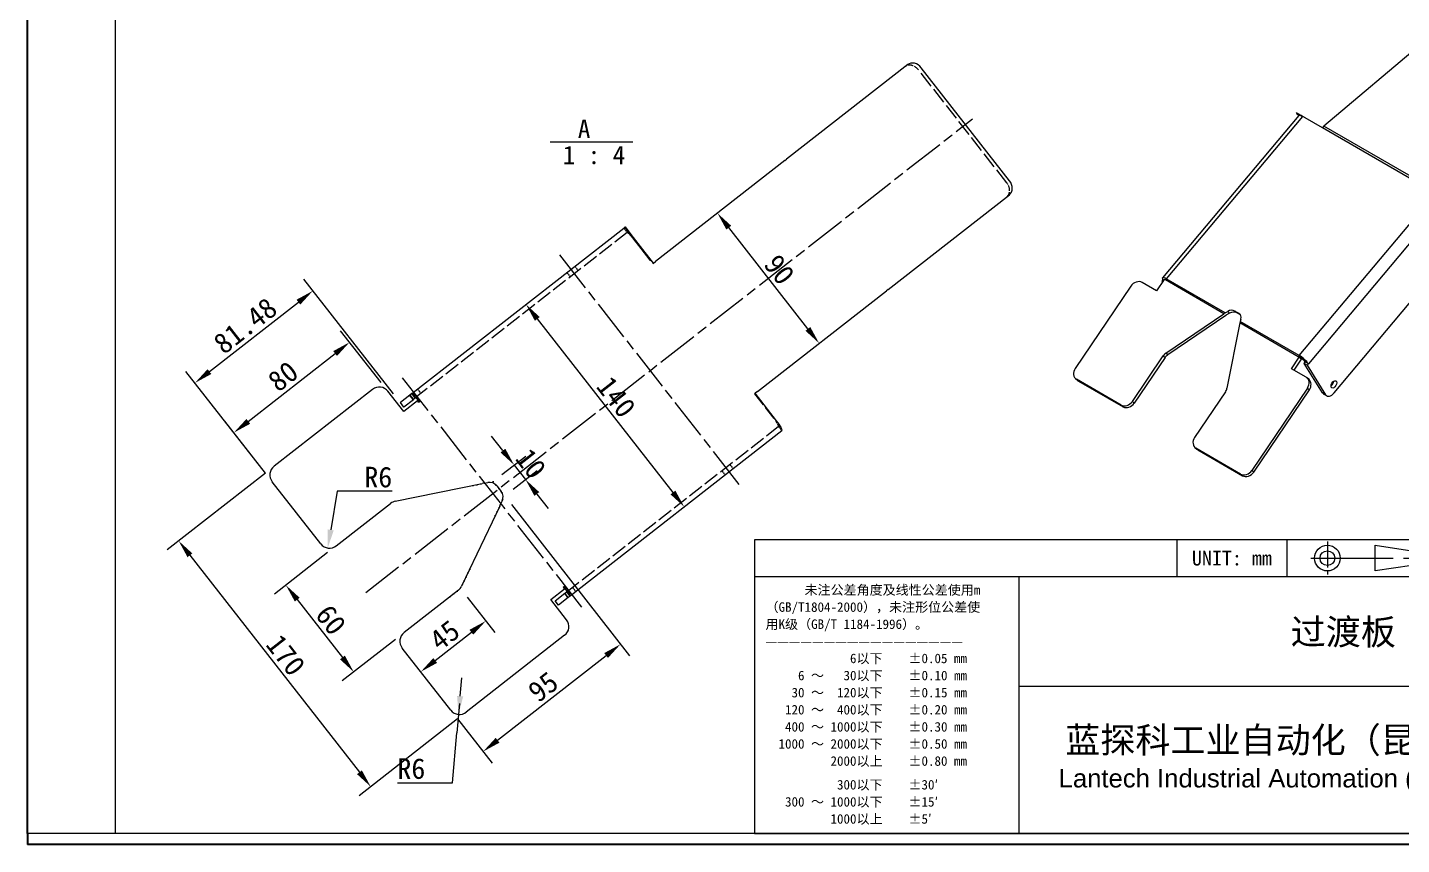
# Model space of a CAD drawing. Header units: millimetres. Extents: x 18 to 875, y 16 to 614.
# Drawn here: x 18 to 579, y 16 to 350 of the extents above; entities that cross this region are included whole.
import ezdxf
from ezdxf.enums import TextEntityAlignment as Align

# ---------------------------------------------------------------- set-up
doc = ezdxf.new("R2010")
doc.units = ezdxf.units.MM
doc.header["$LTSCALE"] = 3
for name, pattern in [('CHAIN', [0.3543, 0.2362, -0.0295, 0.0591, -0.0295]), ('DASHED', [0.2067, 0.1654, -0.0413]), ('DOTTED', [0.0482, 0.0069, -0.0413])]:
    doc.linetypes.add(name, pattern=pattern)
for name, color, linetype, lineweight in [('1', 7, 'Continuous', 18), ('可见 (ISO)', 7, 'Continuous', 25), ('可见窄的 (ISO)', 7, 'Continuous', 18), ('图框 (ISO)', 7, 'Continuous', 35), ('标题 (ISO)', 7, 'Continuous', 25), ('草图几何图元 (ISO)', 7, 'Continuous', 18)]:
    doc.layers.add(name, color=color, linetype=linetype, lineweight=lineweight)
for name, color, linetype, lineweight, true_color in [('中心线 (ISO)', 1, 'CHAIN', 18, 0xff0000), ('尺寸 (ISO)', 7, 'Continuous', 18, 0x008000), ('符号 (ISO)', 7, 'Continuous', 18, 0x008000), ('隐藏 (ISO)', 5, 'DASHED', 18, 0x0000ff)]:
    doc.layers.add(name, color=color, linetype=linetype, lineweight=lineweight, true_color=true_color)
doc.styles.add('HZ_33', font='simfang.ttf')
doc.styles.add('文本样式164', font='SimSun.ttf')
doc.styles.add('文本样式165', font='SimSun.ttf')
doc.styles.add('文本样式74', font='SimSun.ttf')
doc.styles.add('最新国标', font='simfang.ttf')
doc.styles.add('注释文本 (ISO)', font='simfang.ttf')
doc.dimstyles.new('默认 (GB)', dxfattribs={"dimscale": 3, "dimtxt": 2.8, "dimasz": 2.5, "dimexe": 2, "dimexo": 1.5, "dimgap": 0.5, "dimtad": 1, "dimtoh": 1, "dimdsep": 46, "dimtxsty": '最新国标', "dimcen": 0.09, "dimdle": 10, "dimclrd": 256, "dimclre": 256, "dimclrt": 256, "dimaunit": 1, "dimadec": 3, "dimazin": 2, "dimtfac": 0.535714, "dimtmove": 0, "dimatfit": 3, "dimfxl": 0, "dimtolj": 1, "dimtzin": 0, "dimlwd": -1, "dimlwe": -1, "dimarcsym": 0})

# ---------------------------------------------------------------- blocks, each defined once
blk = doc.blocks.new('图框 最新国标')
at = {"layer": '图框 (ISO)'}
for p, q in [((6, 7), (6, 204.5)), ((6, 7), (6, 5.5)), ((6, 7), (6, 5.5)), ((291.5, 5.5), (6, 5.5))]:
    blk.add_line(p, q, dxfattribs=at)
at = {"layer": '图框 (ISO)', "color": 7, "linetype": 'Continuous', "lineweight": 25}
for p, q in [((18, 7), (18, 203)), ((290, 7), (6, 7)), ((290, 7), (18, 7))]:
    blk.add_line(p, q, dxfattribs=at)
at = {"layer": '图框 (ISO)', "style": '文本样式74'}
blk.add_attdef('零件代号_001', (42.68, 200.25), '', height=2.5, rotation=180, dxfattribs=at)
blk = doc.blocks.new('标题栏 最新国标')
at = {"layer": '标题 (ISO)'}
for p, q in [((381.98, -183.84), (196.98, -183.84)), ((196.98, -183.84), (196.98, -223.84)), ((254.48, -183.84), (254.48, -188.84)), ((269.48, -183.84), (269.48, -188.84)), ((281.48, -188.09), (281.48, -184.59)), ((281.48, -184.59), (286.48, -185.34)), ((289.48, -183.84), (289.48, -188.84)), ((381.98, -223.84), (381.98, -183.84)), ((383.48, -183.84), (383.48, -225.34)), ((286.48, -185.34), (286.48, -187.34)), ((196.98, -188.84), (381.98, -188.84)), ((232.98, -188.84), (232.98, -223.84)), ((286.48, -187.34), (281.48, -188.09)), ((321.98, -188.84), (321.98, -223.84)), ((321.98, -193.84), (381.98, -193.84)), ((321.98, -198.84), (381.98, -198.84)), ((351.98, -198.84), (351.98, -208.84)), ((321.98, -203.84), (232.98, -203.84)), ((321.98, -203.84), (381.98, -203.84)), ((321.98, -208.84), (381.98, -208.84)), ((321.98, -218.84), (381.98, -218.84)), ((196.98, -223.84), (381.98, -223.84)), ((383.48, -225.34), (196.98, -225.34))]:
    blk.add_line(p, q, dxfattribs=at)
at = {"layer": '标题 (ISO)', "linetype": 'CHAIN', "ltscale": 5.000333}
blk.add_line((274.98, -184.09), (274.98, -188.59), dxfattribs=at)
at = {"layer": '标题 (ISO)', "linetype": 'CHAIN', "ltscale": 15.834605}
blk.add_line((272.73, -186.34), (286.98, -186.34), dxfattribs=at)
at = {"layer": '标题 (ISO)'}
for radius in [1.75, 1]:
    blk.add_circle((274.98, -186.34), radius, dxfattribs=at)
at = {"layer": '1', "style": '文本样式164'}
for s, p in [('材 料', (299.48, -186.34)), ('UNIT: mm', (261.98, -186.34)), ('设 计', (327.98, -191.34)), ('制 图', (327.98, -196.34)), ('比 例', (327.98, -201.34)), ('重 量', (357.98, -201.34)), ('共 1  张', (336.98, -206.34)), ('第 1  张', (366.98, -206.34))]:
    blk.add_text(s, height=2, dxfattribs=at).set_placement(p, align=Align.MIDDLE_CENTER)
at = {"layer": '标题 (ISO)', "char_height": 2, "style": '注释文本 (ISO)'}
for s, insert, attachment_point, line_spacing_factor in [('{\\fSimSun|b0|i0|c134|p2;\\H0.65x;      未注公差角度及线性公差使用m\\P（GB/T1804-2000），未注形位公差使\\P用K级（GB/T 1184-1996）。\\P—————————————————\\P             6以下    ±0.05 mm\\P     6 ～   30以下    ±0.10 mm\\P    30 ～  120以下    ±0.15 mm\\P   120 ～  400以下    ±0.20 mm\\P   400 ～ 1000以下    ±0.30 mm\\P  1000 ～ 2000以下    ±0.50 mm\\P          2000以上    ±0.80 mm\\P\\H0.38462x;\\P\\H2.6x;           300以下    ±30′\\P   300 ～ 1000以下    ±15′\\P          1000以上    ±5′}', (198.48, -206.34), 4, 1.075116), ('{\\fMicrosoft YaHei|b0|i0|c134|p34;\\H1.75x;蓝探科工业自动化（昆山）有限公司\\P\\fArial|b0|i0|c0|p34;\\H0.71429x;Lantech Industrial Automation (Kunshan) Co., Ltd\\fFangSong|b0|i0|c134|p49;.\\H1.15195x; }', (277.48, -213.84), 5, 0.978695)]:
    blk.add_mtext(s, dxfattribs=dict(at, insert=insert, attachment_point=attachment_point, line_spacing_factor=line_spacing_factor))
at = {"layer": '标题 (ISO)', "attachment_point": 5, "style": '注释文本 (ISO)'}
for s, insert, char_height in [('\\fFangSong|b0|i0;零件号', (327.98, -211.84), 2), ('\\fSimSun|b0|i0;{\\H1.6000;未经蓝探科事先书面同意，严禁复制或发布此文件。}', (351.98, -221.34), 1.6)]:
    blk.add_mtext(s, dxfattribs=dict(at, insert=insert, char_height=char_height))
at = {"layer": '标题 (ISO)'}
for tag, p, height, style in [('材料_001', (320.09, -187.33), 2, '注释文本 (ISO)'), ('设计人_001', (349.92, -192.16), 2, '注释文本 (ISO)'), ('库存编号_001', (269.98, -198.13), 3.5, '文本样式165'), ('设计人_001', (349.92, -197.16), 2, '注释文本 (ISO)'), ('视图比例_001', (339.26, -202.33), 2, '注释文本 (ISO)'), ('质量\\P3;_001', (367.02, -202.16), 2, '注释文本 (ISO)'), ('零件代号_001', (347.93, -215.59), 3.5, '文本样式165')]:
    blk.add_attdef(tag, p, '', height=height, dxfattribs=dict(at, style=style))
blk = doc.blocks.new('*D6')
at = {"layer": 'Defpoints', "color": 0, "transparency": 16777216}
for p in [(144.14, 138.55), (171.84, 103.09), (151.27, 87.01)]:
    blk.add_point(p, dxfattribs=at)
at = {"layer": '尺寸 (ISO)', "color": 116, "true_color": 0x00803f, "transparency": 16777216}
for p, q in [((140.59, 135.78), (118.84, 118.78)), ((128.18, 116.56), (146.65, 92.92)), ((168.3, 100.32), (146.54, 83.32))]:
    blk.add_line(p, q, dxfattribs=at)
for points in [[(129.17, 117.33), (127.2, 115.8), (123.57, 122.47)], [(147.64, 93.69), (145.67, 92.15), (151.27, 87.01)]]:
    blk.add_solid(points, dxfattribs=at)
at = {"layer": '尺寸 (ISO)', "transparency": 16777216, "insert": (141.95, 108.28), "char_height": 8.4, "attachment_point": 5, "rotation": 308, "style": '最新国标'}
blk.add_mtext('\\A1;60', dxfattribs=at)
blk = doc.blocks.new('*D7')
at = {"layer": 'Defpoints', "color": 0, "transparency": 16777216}
for p in [(118.74, 171.05), (197.24, 70.58), (158.23, 40.11)]:
    blk.add_point(p, dxfattribs=at)
at = {"layer": '尺寸 (ISO)', "color": 116, "true_color": 0x00803f, "transparency": 16777216}
for p, q in [((115.2, 168.28), (75.01, 136.88)), ((84.35, 134.67), (153.62, 46.02)), ((193.69, 67.81), (153.51, 36.41))]:
    blk.add_line(p, q, dxfattribs=at)
for points in [[(85.34, 135.44), (83.37, 133.9), (79.74, 140.58)], [(154.6, 46.79), (152.63, 45.25), (158.23, 40.11)]]:
    blk.add_solid(points, dxfattribs=at)
at = {"layer": '尺寸 (ISO)', "transparency": 16777216, "insert": (123.51, 93.88), "char_height": 8.4, "attachment_point": 5, "rotation": 308, "style": '最新国标'}
blk.add_mtext('\\A1;170', dxfattribs=at)
blk = doc.blocks.new('*D8')
at = {"layer": 'Defpoints', "color": 0, "transparency": 16777216}
for p in [(149.58, 221.73), (165.25, 201.68), (117.97, 164.74)]:
    blk.add_point(p, dxfattribs=at)
at = {"layer": '尺寸 (ISO)', "color": 116, "true_color": 0x00803f, "transparency": 16777216}
for p, q in [((162.48, 205.22), (145.89, 226.45)), ((108.21, 189.4), (143.67, 217.11)), ((115.2, 168.28), (98.61, 189.51))]:
    blk.add_line(p, q, dxfattribs=at)
for points in [[(142.9, 218.09), (144.44, 216.12), (149.58, 221.73)], [(107.44, 190.39), (108.98, 188.42), (102.3, 184.79)]]:
    blk.add_solid(points, dxfattribs=at)
at = {"layer": '尺寸 (ISO)', "transparency": 16777216, "insert": (122.4, 207.79), "char_height": 8.4, "attachment_point": 5, "rotation": 38, "style": '最新国标'}
blk.add_mtext('\\A1;80', dxfattribs=at)
blk = doc.blocks.new('*D9')
at = {"layer": 'Defpoints', "color": 0, "transparency": 16777216}
for p in [(221.64, 237.17), (286.28, 154.43), (286.28, 154.43)]:
    blk.add_point(p, dxfattribs=at)
at = {"layer": '尺寸 (ISO)', "color": 116, "true_color": 0x00803f, "transparency": 16777216}
blk.add_line((226.26, 231.26), (281.67, 160.34), dxfattribs=at)
for points in [[(227.24, 232.03), (225.27, 230.49), (221.64, 237.17)], [(282.65, 161.11), (280.68, 159.57), (286.28, 154.43)]]:
    blk.add_solid(points, dxfattribs=at)
at = {"layer": '尺寸 (ISO)', "transparency": 16777216, "insert": (258.49, 199.34), "char_height": 8.4, "attachment_point": 5, "rotation": 308, "style": '最新国标'}
blk.add_mtext('\\A1;140', dxfattribs=at)
blk = doc.blocks.new('*D10')
at = {"layer": 'Defpoints', "color": 0, "transparency": 16777216}
for p in [(194.89, 121.1), (205.24, 107.86), (178.64, 87.08)]:
    blk.add_point(p, dxfattribs=at)
at = {"layer": '尺寸 (ISO)', "color": 116, "true_color": 0x00803f, "transparency": 16777216}
for p, q in [((197.66, 117.55), (208.93, 103.13)), ((184.55, 91.7), (199.33, 103.24))]:
    blk.add_line(p, q, dxfattribs=at)
for points in [[(198.56, 104.23), (200.1, 102.26), (205.24, 107.86)], [(183.78, 92.68), (185.32, 90.71), (178.64, 87.08)]]:
    blk.add_solid(points, dxfattribs=at)
at = {"layer": '尺寸 (ISO)', "transparency": 16777216, "insert": (188.4, 102), "char_height": 8.4, "attachment_point": 5, "rotation": 38, "style": '最新国标'}
blk.add_mtext('\\A1;45', dxfattribs=at)
blk = doc.blocks.new('*D11')
at = {"layer": 'Defpoints', "color": 0, "transparency": 16777216}
for p in [(212.9, 158.96), (260.26, 98.34), (190.92, 71.36)]:
    blk.add_point(p, dxfattribs=at)
at = {"layer": '尺寸 (ISO)', "color": 116, "true_color": 0x00803f, "transparency": 16777216}
for p, q in [((215.67, 155.41), (263.95, 93.62)), ((210.02, 59.09), (254.35, 93.73)), ((193.69, 67.81), (207.81, 49.75))]:
    blk.add_line(p, q, dxfattribs=at)
for points in [[(253.58, 94.71), (255.12, 92.74), (260.26, 98.34)], [(209.25, 60.08), (210.79, 58.11), (204.11, 54.48)]]:
    blk.add_solid(points, dxfattribs=at)
at = {"layer": '尺寸 (ISO)', "transparency": 16777216, "insert": (228.65, 80.94), "char_height": 8.4, "attachment_point": 5, "rotation": 38, "style": '最新国标'}
blk.add_mtext('\\A1;95', dxfattribs=at)
blk = doc.blocks.new('*D12')
at = {"layer": 'Defpoints', "color": 0, "transparency": 16777216}
for p in [(299.84, 274.47), (299.84, 274.47), (341.4, 221.28)]:
    blk.add_point(p, dxfattribs=at)
at = {"layer": '尺寸 (ISO)', "color": 116, "true_color": 0x00803f, "transparency": 16777216}
blk.add_line((336.78, 227.19), (304.46, 268.56), dxfattribs=at)
for points in [[(305.44, 269.33), (303.47, 267.79), (299.84, 274.47)], [(337.76, 227.96), (335.79, 226.42), (341.4, 221.28)]]:
    blk.add_solid(points, dxfattribs=at)
at = {"layer": '尺寸 (ISO)', "transparency": 16777216, "insert": (325.15, 251.41), "char_height": 8.4, "attachment_point": 5, "rotation": 308, "style": '最新国标'}
blk.add_mtext('\\A1;90', dxfattribs=at)
blk = doc.blocks.new('*D13')
at = {"layer": 'Defpoints', "color": 0, "transparency": 16777216}
for p in [(208.28, 164.87), (221.44, 165.63), (212.9, 158.96)]:
    blk.add_point(p, dxfattribs=at)
at = {"layer": '尺寸 (ISO)', "color": 116, "true_color": 0x00803f, "transparency": 16777216}
for p, q in [((212.21, 177.45), (207.59, 183.36)), ((211.83, 167.64), (221.55, 175.24)), ((216.45, 161.73), (226.17, 169.33)), ((216.83, 171.54), (221.44, 165.63)), ((226.06, 159.72), (230.68, 153.81))]:
    blk.add_line(p, q, dxfattribs=at)
for points in [[(213.19, 178.22), (211.22, 176.68), (216.83, 171.54)], [(227.05, 160.49), (225.08, 158.95), (221.44, 165.63)]]:
    blk.add_solid(points, dxfattribs=at)
at = {"layer": '尺寸 (ISO)', "transparency": 16777216, "insert": (223.66, 172.13), "char_height": 8.4, "attachment_point": 5, "rotation": 308, "style": '最新国标'}
blk.add_mtext('\\A1;10', dxfattribs=at)
blk = doc.blocks.new('*D14')
at = {"layer": 'Defpoints', "color": 0, "transparency": 16777216}
for p in [(141.37, 142.09), (140.63, 137.66)]:
    blk.add_point(p, dxfattribs=at)
at = {"layer": '尺寸 (ISO)', "color": 116, "true_color": 0x00803f, "transparency": 16777216}
for p, q in [((144.5, 160.83), (141.86, 145.05)), ((166.93, 160.83), (144.5, 160.83))]:
    blk.add_line(p, q, dxfattribs=at)
blk.add_solid([(140.63, 145.26), (143.1, 144.85), (140.63, 137.66)], dxfattribs=at)
at = {"layer": '尺寸 (ISO)', "transparency": 16777216, "insert": (161.29, 166.58), "char_height": 8.4, "attachment_point": 5, "style": '最新国标'}
blk.add_mtext('\\A1;R6', dxfattribs=at)
blk = doc.blocks.new('*D15')
at = {"layer": 'Defpoints', "color": 0, "transparency": 16777216}
for p in [(194.47, 74.13), (194.07, 69.65)]:
    blk.add_point(p, dxfattribs=at)
at = {"layer": '尺寸 (ISO)', "color": 116, "true_color": 0x00803f, "transparency": 16777216}
for p, q in [((194.74, 77.12), (195.4, 84.59)), ((194.47, 74.13), (194.07, 69.65)), ((194.07, 69.65), (193.41, 62.17)), ((191.58, 41.72), (193.41, 62.17)), ((169.16, 41.72), (191.58, 41.72))]:
    blk.add_line(p, q, dxfattribs=at)
blk.add_solid([(193.49, 77.23), (195.98, 77), (194.07, 69.65)], dxfattribs=at)
at = {"layer": '尺寸 (ISO)', "transparency": 16777216, "insert": (174.8, 47.46), "char_height": 8.4, "attachment_point": 5, "style": '最新国标'}
blk.add_mtext('\\A1;R6', dxfattribs=at)
blk = doc.blocks.new('*D28')
at = {"layer": 'Defpoints', "color": 0, "transparency": 16777216}
for p in [(134.58, 242.73), (170.28, 197.04), (117.97, 164.74)]:
    blk.add_point(p, dxfattribs=at)
at = {"layer": '尺寸 (ISO)', "color": 116, "true_color": 0x00803f, "transparency": 16777216}
for p, q in [((167.51, 200.58), (130.88, 247.46)), ((92.33, 209.73), (128.67, 238.12)), ((115.2, 168.28), (82.73, 209.84))]:
    blk.add_line(p, q, dxfattribs=at)
for points in [[(127.9, 239.1), (129.44, 237.13), (134.58, 242.73)], [(91.56, 210.72), (93.1, 208.75), (86.42, 205.11)]]:
    blk.add_solid(points, dxfattribs=at)
at = {"layer": '尺寸 (ISO)', "transparency": 16777216, "insert": (106.95, 228.47), "char_height": 8.4, "attachment_point": 5, "rotation": 38, "style": '最新国标'}
blk.add_mtext('\\A1;81.48', dxfattribs=at)

msp = doc.modelspace()

# ---------------------------------------------------------------- linework, layer by layer
at = {"layer": '中心线 (ISO)', "ltscale": 23.990969}
for p, q in [((156.2155, 119.4293), (404.0053, 313.0239)), ((235.3529, 257.3993), (309.2322, 162.838)), ((171.0971, 207.1971), (244.9764, 112.6358))]:
    msp.add_line(p, q, dxfattribs=at)
at = {"layer": '可见 (ISO)'}
for p, q in [((588.2829, 344.3684), (547.553, 309.9951)), ((377.5581, 335.1905), (328.0444, 296.5061)), ((419.1391, 287.7289), (383.1229, 333.8276)), ((537.3021, 314.424), (481.6094, 248.0764)), ((536.324, 315.4907), (536.3188, 315.4845)), ((536.3188, 315.4845), (538.8643, 314.0148)), ((536.9163, 314.5318), (536.3188, 315.4845)), ((546.9306, 309.367), (536.324, 315.4907)), ((536.9163, 314.5318), (537.2371, 314.3466)), ((327.3598, 295.9713), (274.5856, 254.7395)), ((327.3598, 295.9713), (328.0444, 296.5061)), ((369.6015, 243.3154), (419.1153, 281.9997)), ((175.0042, 200.7321), (261.5352, 268.3375)), ((261.8431, 268.5781), (262.151, 268.8186)), ((261.8431, 268.5781), (262.2143, 268.103)), ((262.1591, 268.8249), (262.151, 268.8186)), ((262.151, 268.8186), (264.9215, 265.2726)), ((273.7027, 254.0497), (262.1591, 268.8249)), ((273.7027, 254.0497), (274.5856, 254.7395)), ((482.3752, 247.4183), (479.2075, 242.7316)), ((481.8211, 247.2316), (481.3234, 246.6386)), ((482.1289, 247.0539), (481.8211, 247.2316)), ((482.7995, 247.1733), (482.3752, 247.4183)), ((551.7319, 201.0508), (594.8609, 252.431)), ((316.1427, 201.5488), (368.917, 242.7805)), ((369.6015, 243.3154), (368.917, 242.7805)), ((468.7163, 244.6628), (445.9822, 211.0277)), ((479.2075, 242.7316), (473.2678, 246.1609)), ((481.3234, 246.6386), (481.576, 246.2358)), ((481.3234, 246.6386), (481.7009, 246.4206)), ((483.0477, 217.3177), (506.6591, 233.398)), ((507.4427, 232.6923), (483.8313, 216.6119)), ((507.2522, 233.7643), (508.2708, 234.3328)), ((509.0665, 233.6162), (507.7393, 232.8754)), ((511.2195, 234.4898), (512.8401, 233.5542)), ((513.5082, 232.9112), (512.0152, 233.7732)), ((513.6861, 231.2063), (513.3969, 230.2167)), ((513.2457, 229.5952), (507.966, 202.931)), ((469.3167, 197.5555), (481.8818, 216.1456)), ((482.6654, 215.4399), (470.1003, 196.8497)), ((534.3618, 210.8882), (537.5296, 215.5749)), ((538.3132, 214.8692), (535.2686, 210.3647)), ((537.5296, 215.5749), (537.1053, 215.8198)), ((538.075, 215.3611), (537.4774, 216.3138)), ((538.3132, 214.8692), (537.5296, 215.5749)), ((539.4476, 213.0806), (539.9453, 213.6736)), ((541.2181, 212.9387), (539.9453, 213.6736)), ((540.3015, 207.4589), (534.3618, 210.8882)), ((547.0164, 201.0134), (539.4476, 213.0806)), ((540.7204, 212.3457), (539.4476, 213.0806)), ((541.2181, 212.9387), (540.7204, 212.3457)), ((540.7204, 212.3457), (548.2892, 200.2786)), ((158.9321, 202.4516), (118.7436, 171.0529)), ((446.1186, 206.8829), (446.9022, 206.1772)), ((464.7652, 196.0574), (446.5218, 206.5902)), ((447.3054, 205.8844), (465.5488, 195.3516)), ((540.8412, 203.0214), (518.1071, 169.3863)), ((518.8907, 168.6806), (541.6248, 202.3157)), ((541.4883, 206.4605), (540.7047, 207.1662)), ((171.7131, 193.402), (165.2486, 201.6761)), ((170.2771, 197.0389), (170.331, 197.081)), ((170.2771, 197.0389), (171.6624, 195.2659)), ((174.2309, 200.1279), (170.331, 197.081)), ((177.3129, 197.777), (171.7131, 193.402)), ((171.7162, 195.308), (175.6161, 198.3548)), ((175.0042, 200.7321), (174.2309, 200.1279)), ((174.2309, 200.1279), (175.6161, 198.3548)), ((176.3894, 198.9591), (175.0042, 200.7321)), ((175.6161, 198.3548), (176.3894, 198.9591)), ((177.7747, 197.186), (177.3129, 197.777)), ((177.7747, 197.186), (178.3904, 197.6671)), ((315.2518, 200.8527), (315.2599, 200.859)), ((324.025, 189.6235), (315.2518, 200.8527)), ((316.1427, 201.5488), (315.2599, 200.859)), ((507.3377, 201.4486), (494.7726, 182.8585)), ((548.7368, 199.8385), (547.464, 200.5733)), ((171.7162, 195.308), (171.6624, 195.2659)), ((326.1797, 185.5964), (239.6487, 117.9909)), ((494.909, 178.7138), (495.6926, 178.0081)), ((513.5555, 167.8882), (495.3122, 178.421)), ((496.0958, 177.7153), (514.3392, 167.1825)), ((137.8231, 139.323), (117.968, 164.7364)), ((168.2301, 156.7662), (203.7421, 163.9492)), ((204.5985, 164.1224), (203.7421, 163.9492)), ((204.5985, 164.1224), (206.0114, 164.4082)), ((209.7099, 163.0414), (211.4736, 160.7839)), ((144.1396, 138.5475), (166.3518, 155.9015)), ((210.9107, 154.7738), (195.3499, 122.0544)), ((210.9107, 154.7738), (211.2859, 155.5628)), ((211.9051, 156.8646), (211.2859, 155.5628)), ((194.0566, 120.4411), (171.8444, 103.087)), ((231.7401, 116.5709), (237.3399, 120.946)), ((233.5902, 116.1129), (237.4901, 119.1598)), ((237.4939, 122.0181), (236.8782, 121.537)), ((237.3399, 120.946), (236.8782, 121.537)), ((237.4901, 119.1598), (238.2634, 119.764)), ((238.8753, 117.3867), (237.4901, 119.1598)), ((239.6487, 117.9909), (238.2634, 119.764)), ((239.6487, 117.9909), (238.8753, 117.3867)), ((238.2045, 108.2968), (231.7401, 116.5709)), ((233.5364, 116.0708), (233.5902, 116.1129)), ((234.9216, 114.2978), (233.5364, 116.0708)), ((234.9755, 114.3398), (234.9216, 114.2978)), ((238.8753, 117.3867), (234.9755, 114.3398)), ((237.429, 101.9803), (197.2404, 70.5815)), ((190.9239, 71.3571), (171.0688, 96.7705))]:
    msp.add_line(p, q, dxfattribs=at)
for centre, radius, start, end in [((161.7026, 198.9056), 4.5, 38, 128), ((121.514, 167.5069), 4.5, 128, 218), ((206.7548, 160.7326), 3.75, 38, 101.434949), ((208.5185, 158.4752), 3.75, 334.565051, 38), ((169.1223, 152.3555), 4.5, 101.434949, 128), ((141.3691, 142.0935), 4.5, 218, 308), ((191.2861, 123.9871), 4.5, 308, 334.565051), ((234.6585, 105.5263), 4.5, 308, 38), ((174.6149, 99.5409), 4.5, 128, 218), ((194.4699, 74.1276), 4.5, 218, 308)]:
    msp.add_arc(centre, radius, start, end, dxfattribs=at)
for centre, major_axis, ratio, start_param, end_param in [((380.3286, 331.6444), (-2.7705, 3.546), 0.78801075, 4.71238898, 6.28318531), ((540.0594, 312.1094), (-2.7573, 2.3145), 0.2387205, 5.34908167, 6.28318531), ((548.1256, 307.4616), (-1.8, -3.1177), 0.57735027, 4.15388362, 4.41568301), ((416.3448, 285.5458), (2.7705, -3.546), 0.78801075, 0, 1.57079633), ((264.3057, 264.7915), (-2.7705, 3.546), 0.17364818, 5.75958653, 6.28318531), ((264.3057, 264.7915), (2.7705, -3.546), 0.17364818, 1.57079633, 2.61799388), ((484.3667, 245.7619), (-2.7573, 2.3145), 0.2387205, 5.34908167, 6.919878), ((484.3667, 245.7619), (-1.8, -3.1177), 0.57735027, 4.41568301, 4.59021593), ((471.2618, 243.1931), (2.4092, 2.6751), 0.81041054, 0.17067256, 1.74146889), ((508.2263, 231.9866), (3.4959, 1.9633), 0.50556087, 1.5655036, 1.74003653), ((508.2263, 231.9866), (1.7479, 0.9817), 0.50556087, 1.5655036, 1.74003653), ((509.3176, 232.224), (2.5412, 1.6682), 0.77222402, 0.37071564, 1.47786436), ((510.1133, 231.5074), (2.5412, 1.6682), 0.77222402, 0.37071564, 1.47786436), ((510.9382, 231.2884), (2.5412, 1.6682), 0.77222402, 5.54675223, 6.65390095), ((514.813, 228.1837), (0.1564, 3.962), 0.43492127, 1.04924387, 1.22377679), ((484.4274, 214.6759), (-2.4092, -2.6751), 0.81041054, 4.41941393, 4.88306154), ((485.211, 213.9702), (2.4092, 2.6751), 0.81041054, 1.27782128, 1.74146889), ((538.6725, 214.4084), (1.8, 3.1177), 0.57735027, 1.27409035, 1.44862328), ((538.6725, 214.4084), (-2.7573, 2.3145), 0.2387205, 3.77828535, 5.34908167), ((538.6725, 214.4084), (-0.9, -1.5588), 0.57735027, 4.41568301, 4.53273452), ((538.6725, 214.4084), (-1.3787, 1.1573), 0.2387205, 3.77828535, 5.34908167), ((448.5278, 209.558), (-2.4092, -2.6751), 0.81041054, 4.88306154, 6.45385787), ((449.3114, 208.8522), (-2.4092, -2.6751), 0.81041054, 0, 0.17067256), ((504.7921, 202.9183), (2.4092, 2.6751), 0.81041054, 4.88306154, 5.34670915), ((538.2956, 204.4911), (2.4092, 2.6751), 0.81041054, 4.88306154, 6.45385787), ((539.0792, 203.7854), (2.4092, 2.6751), 0.81041054, 4.88306154, 6.28318531), ((550.3817, 205.2309), (0.825, 1.4289), 0.57735027, 4.02261398, 5.40216398), ((177.7747, 197.186), (-2.7705, 3.546), 0.17364818, 4.71238898, 6.28318531), ((177.7747, 197.186), (-1.3852, 1.773), 0.17364818, 4.71238898, 6.28318531), ((466.7711, 199.0252), (-2.4092, -2.6751), 0.81041054, 0.17067256, 1.74146889), ((467.5547, 198.3194), (-2.4092, -2.6751), 0.81041054, 0.17067256, 1.74146889), ((549.264, 203.691), (-1.8, -3.1177), 0.57735027, 5.98647933, 6.28318531), ((550.5368, 202.9562), (-1.8, -3.1177), 0.57735027, 5.98647933, 7.55727566), ((323.4092, 189.1425), (2.7705, -3.546), 0.17364818, 0, 1.57079633), ((497.3181, 181.3888), (-2.4092, -2.6751), 0.81041054, 4.88306154, 6.45385787), ((498.1017, 180.6831), (-2.4092, -2.6751), 0.81041054, 0, 0.17067256), ((515.5615, 170.856), (-2.4092, -2.6751), 0.81041054, 0.17067256, 1.74146889), ((516.3451, 170.1503), (-2.4092, -2.6751), 0.81041054, 0.17067256, 1.74146889), ((236.8782, 121.537), (1.3852, -1.773), 0.17364818, 0, 1.57079633), ((236.8782, 121.537), (2.7705, -3.546), 0.17364818, 0, 1.57079633)]:
    msp.add_ellipse(centre, major_axis=major_axis, ratio=ratio, start_param=start_param, end_param=end_param, dxfattribs=at)
msp.add_ellipse((551.6545, 204.4961), major_axis=(0.825, 1.4289), ratio=0.57735027, dxfattribs=at)
at = {"layer": '可见窄的 (ISO)'}
for p, q in [((538.8643, 314.0148), (483.1716, 247.6672)), ((585.1143, 287.3215), (546.9306, 309.367)), ((585.7368, 287.9496), (547.553, 309.9951)), ((537.4774, 216.3138), (593.1701, 282.6613)), ((596.9108, 279.2863), (541.2181, 212.9387)), ((506.6591, 233.398), (482.7995, 247.1733)), ((507.2522, 233.7643), (483.1716, 247.6672)), ((508.2708, 234.3328), (509.0665, 233.6162)), ((512.0152, 233.7732), (511.2195, 234.4898)), ((512.8401, 233.5542), (513.4405, 233.0135)), ((537.4774, 216.3138), (513.3969, 230.2167)), ((537.1053, 215.8198), (513.2457, 229.5952)), ((481.8818, 216.1456), (482.6654, 215.4399)), ((483.8313, 216.6119), (483.0477, 217.3177)), ((447.3054, 205.8844), (446.5218, 206.5902)), ((540.8412, 203.0214), (541.6248, 202.3157)), ((470.1003, 196.8497), (469.3167, 197.5555)), ((548.2892, 200.2786), (547.0164, 201.0134)), ((464.7652, 196.0574), (465.5488, 195.3516)), ((496.0958, 177.7153), (495.3122, 178.421)), ((518.8907, 168.6806), (518.1071, 169.3863)), ((513.5555, 167.8882), (514.3392, 167.1825))]:
    msp.add_line(p, q, dxfattribs=at)
at = {"layer": '符号 (ISO)'}
msp.add_line((231.5464, 303.6613), (265.2306, 303.6613), dxfattribs=at)
at = {"layer": '草图几何图元 (ISO)', "linetype": 'DOTTED', "ltscale": 11.878061}
msp.add_line((199.8656, 163.1651), (208.283, 164.8677), dxfattribs=at)
at = {"layer": '草图几何图元 (ISO)', "linetype": 'DOTTED', "ltscale": 12.966805}
msp.add_line((208.283, 164.8677), (212.9004, 158.9576), dxfattribs=at)
at = {"layer": '草图几何图元 (ISO)', "linetype": 'DOTTED', "ltscale": 12.22944}
msp.add_line((209.103, 150.9727), (212.9004, 158.9576), dxfattribs=at)
at = {"layer": '草图几何图元 (ISO)', "linetype": 'DOTTED', "ltscale": 12.183296}
msp.add_line((198.6768, 129.0498), (194.8937, 121.0951), dxfattribs=at)
at = {"layer": '草图几何图元 (ISO)', "linetype": 'DOTTED', "ltscale": 12.339473}
msp.add_line((190.6756, 117.7995), (194.8937, 121.0951), dxfattribs=at)
at = {"layer": '隐藏 (ISO)', "ltscale": 13.477089}
msp.add_line((418.0475, 286.8761), (382.0313, 332.9747), dxfattribs=at)
at = {"layer": '隐藏 (ISO)', "ltscale": 12.843949}
for p, q in [((262.9205, 266.5645), (176.3894, 198.9591)), ((238.2634, 119.764), (324.7945, 187.3694))]:
    msp.add_line(p, q, dxfattribs=at)
at = {"layer": '隐藏 (ISO)', "ltscale": 1.428422}
for p, q in [((261.5352, 268.3375), (262.9205, 266.5645)), ((241.5956, 252.759), (242.9808, 250.986)), ((238.3451, 250.2194), (239.7303, 248.4464)), ((177.3398, 202.5568), (178.725, 200.7838)), ((174.0892, 200.0172), (175.4745, 198.2442)), ((315.2518, 200.8527), (314.9439, 200.6122)), ((324.7945, 187.3694), (326.1797, 185.5964)), ((301.6043, 169.2513), (302.9895, 167.4782)), ((304.8548, 171.7909), (306.2401, 170.0179)), ((237.3485, 119.0491), (238.7337, 117.2761)), ((240.599, 121.5887), (241.9842, 119.8157))]:
    msp.add_line(p, q, dxfattribs=at)
at = {"layer": '隐藏 (ISO)', "ltscale": 15.118529}
msp.add_line((261.8565, 268.5885), (273.4002, 253.8133), dxfattribs=at)
at = {"layer": '隐藏 (ISO)', "ltscale": 2.474174}
msp.add_line((262.2143, 268.103), (264.6136, 265.032), dxfattribs=at)
at = {"layer": '隐藏 (ISO)', "ltscale": 11.490082}
for p, q in [((264.6136, 265.032), (273.3868, 253.8029)), ((314.9439, 200.6122), (323.7171, 189.383))]:
    msp.add_line(p, q, dxfattribs=at)
at = {"layer": '隐藏 (ISO)', "ltscale": 0.025421}
msp.add_line((273.4002, 253.8133), (273.3868, 253.8029), dxfattribs=at)
at = {"layer": '隐藏 (ISO)', "ltscale": 1.403771}
msp.add_line((273.7027, 254.0497), (273.4002, 253.8133), dxfattribs=at)
at = {"layer": '隐藏 (ISO)', "ltscale": 4.487736}
for centre, major_axis, start_param, end_param in [((379.237, 330.7916), (-2.7705, 3.546), 4.71238898, 6.28318531), ((415.2532, 284.6929), (2.7705, -3.546), 0, 1.57079633)]:
    msp.add_ellipse(centre, major_axis=major_axis, ratio=0.78801075, start_param=start_param, end_param=end_param, dxfattribs=at)
at = {"layer": '隐藏 (ISO)', "ltscale": 2.243818}
for centre, major_axis, start_param, end_param in [((264.3057, 264.7915), (-1.3852, 1.773), 4.71238898, 6.28318531), ((323.4092, 189.1425), (1.3852, -1.773), 0, 1.57079633)]:
    msp.add_ellipse(centre, major_axis=major_axis, ratio=0.17364818, start_param=start_param, end_param=end_param, dxfattribs=at)

# ---------------------------------------------------------------- block references
at = {"xscale": 3, "yscale": 3, "zscale": 3}
msp.add_blockref('图框 最新国标', (0, 0), dxfattribs=at)
ref = msp.add_blockref('标题栏 最新国标', (-275.9476, 692.5328), dxfattribs=dict(xscale=3, yscale=3, zscale=3))
ref.add_attrib('零件代号_001', '4020604A', (767.8492, 45.75), dxfattribs={"layer": '标题 (ISO)', "height": 10.5, "style": '文本样式165'})
ref.add_attrib('库存编号_001', '过渡板', (534.0042, 98.1327), dxfattribs={"layer": '标题 (ISO)', "height": 10.5, "style": '文本样式165'})
ref.add_attrib('质量\\P3;_001', '1.520 kg', (825.12, 86.0486), dxfattribs={"layer": '标题 (ISO)', "height": 6, "style": '注释文本 (ISO)'})
ref.add_attrib('视图比例_001', '1 : 3', (741.84, 85.5514), dxfattribs={"layer": '标题 (ISO)', "height": 6, "style": '注释文本 (ISO)'})
ref.add_attrib('设计人_001', 'zhengxiaobo', (773.8114, 116.0486), dxfattribs={"layer": '标题 (ISO)', "height": 6, "style": '注释文本 (ISO)'})
ref.add_attrib('设计人_001', 'zhengxiaobo', (773.8114, 101.0486), dxfattribs={"layer": '标题 (ISO)', "height": 6, "style": '注释文本 (ISO)'})
ref.add_attrib('材料_001', 'SUS304', (684.3343, 130.5343), dxfattribs={"layer": '标题 (ISO)', "height": 6, "style": '注释文本 (ISO)'})

# ---------------------------------------------------------------- texts
at = {"layer": '符号 (ISO)', "char_height": 7.5, "attachment_point": 7, "style": 'HZ_33'}
for s, insert in [('A ', (242.8225, 305.1977)), (' 1 : 4', (231.5464, 294.3616))]:
    msp.add_mtext(s, dxfattribs=dict(at, insert=insert))

# ---------------------------------------------------------------- dimensions: what is measured, and where the dimension line sits
at = {"layer": '尺寸 (ISO)', "color": 116, "true_color": 0x00803f}
for base, p1, p2, angle, override, picture, middle in [((299.8381, 274.4689), (341.3952, 221.2782), (299.8381, 274.4689), 308, {"dimgap": 0.5, "dimtoh": 0, "dimdec": 2, "dimlfac": 1.333333, "dimse1": 1, "dimse2": 1, "dimtol": 0, "dimlim": 0, "dimtp": 0, "dimtm": 0, "dimtdec": 2, "dimtofl": 0, "dimatfit": 1}, '*D12', (320.6167, 247.8736)), ((134.5761, 242.7342), (117.968, 164.7364), (170.2771, 197.0389), 38, {"dimgap": 0.5, "dimtoh": 0, "dimdec": 2, "dimlfac": 1.333333, "dimtol": 0, "dimlim": 0, "dimtp": 0, "dimtm": 0, "dimtdec": 2, "dimtofl": 0, "dimatfit": 1}, '*D28', (110.4994, 223.9234)), ((286.284, 154.4264), (221.6395, 237.1676), (286.284, 154.4264), 308, {"dimgap": 0.5, "dimtoh": 0, "dimdec": 2, "dimlfac": 1.333333, "dimse1": 1, "dimse2": 1, "dimtol": 0, "dimlim": 0, "dimtp": 0, "dimtm": 0, "dimtdec": 2, "dimtofl": 0, "dimatfit": 1}, '*D9', (253.9617, 195.797)), ((149.5839, 221.726), (117.968, 164.7364), (165.2486, 201.6761), 38, {"dimgap": 0.5, "dimtoh": 0, "dimdec": 2, "dimlfac": 1.333333, "dimtol": 0, "dimlim": 0, "dimtp": 0, "dimtm": 0, "dimtdec": 2, "dimtofl": 0, "dimatfit": 1}, '*D8', (125.9436, 203.2562)), ((221.4434, 165.6321), (208.283, 164.8677), (212.9004, 158.9576), 128, {"dimgap": 0.5, "dimtoh": 0, "dimdec": 2, "dimlfac": 1.333333, "dimtol": 0, "dimlim": 0, "dimtp": 0, "dimtm": 0, "dimtdec": 2, "dimtofl": 1, "dimatfit": 1}, '*D13', (219.1347, 168.5871)), ((158.2339, 40.1063), (118.7436, 171.0529), (197.2404, 70.5815), 128, {"dimgap": 0.5, "dimtoh": 0, "dimdec": 2, "dimlfac": 1.333333, "dimtol": 0, "dimlim": 0, "dimtp": 0, "dimtm": 0, "dimtdec": 2, "dimtofl": 0, "dimatfit": 1}, '*D7', (118.9855, 90.342)), ((260.2575, 98.3434), (190.9239, 71.3571), (212.9004, 158.9576), 38, {"dimgap": 0.5, "dimtoh": 0, "dimdec": 2, "dimlfac": 1.333333, "dimtol": 0, "dimlim": 0, "dimtp": 0, "dimtm": 0, "dimtdec": 2, "dimtofl": 0, "dimatfit": 1}, '*D11', (232.1846, 76.4104)), ((151.2723, 87.0143), (144.1396, 138.5475), (171.8444, 103.087), 308, {"dimgap": 0.5, "dimtoh": 0, "dimdec": 2, "dimlfac": 1.333333, "dimtol": 0, "dimlim": 0, "dimtp": 0, "dimtm": 0, "dimtdec": 2, "dimtofl": 0, "dimatfit": 1}, '*D6', (137.4199, 104.7445)), ((205.236, 107.8576), (178.6406, 87.079), (194.8937, 121.0951), 38, {"dimgap": 0.5, "dimtoh": 0, "dimdec": 2, "dimlfac": 1.333333, "dimse1": 1, "dimtol": 0, "dimlim": 0, "dimtp": 0, "dimtm": 0, "dimtdec": 2, "dimtofl": 0, "dimatfit": 1}, '*D10', (191.9383, 97.4683))]:
    dim = msp.add_linear_dim(base=base, p1=p1, p2=p2, angle=angle, dimstyle='默认 (GB)', override=override, dxfattribs=at)
    dim.commit()
    dim.dimension.update_dxf_attribs({"geometry": picture, "text_midpoint": middle, "dimtype": 160})
for center, mpoint, picture, middle in [((141.3691, 142.0935), (140.6266, 137.6552), '*D14', (161.2915, 160.8291)), ((194.4699, 74.1276), (194.0708, 69.6453), '*D15', (174.7959, 41.7168))]:
    dim = msp.add_radius_dim(center=center, mpoint=mpoint, dimstyle='默认 (GB)', override={"dimgap": 0.5, "dimtih": 1, "dimdec": 2, "dimlfac": 1.333333, "dimcen": 0, "dimtol": 0, "dimlim": 0, "dimtp": 0, "dimtm": 0, "dimtdec": 2}, dxfattribs=at)
    dim.commit()
    dim.dimension.update_dxf_attribs({"geometry": picture, "text_midpoint": middle, "dimtype": 164})

doc.saveas('drawing.dxf')
